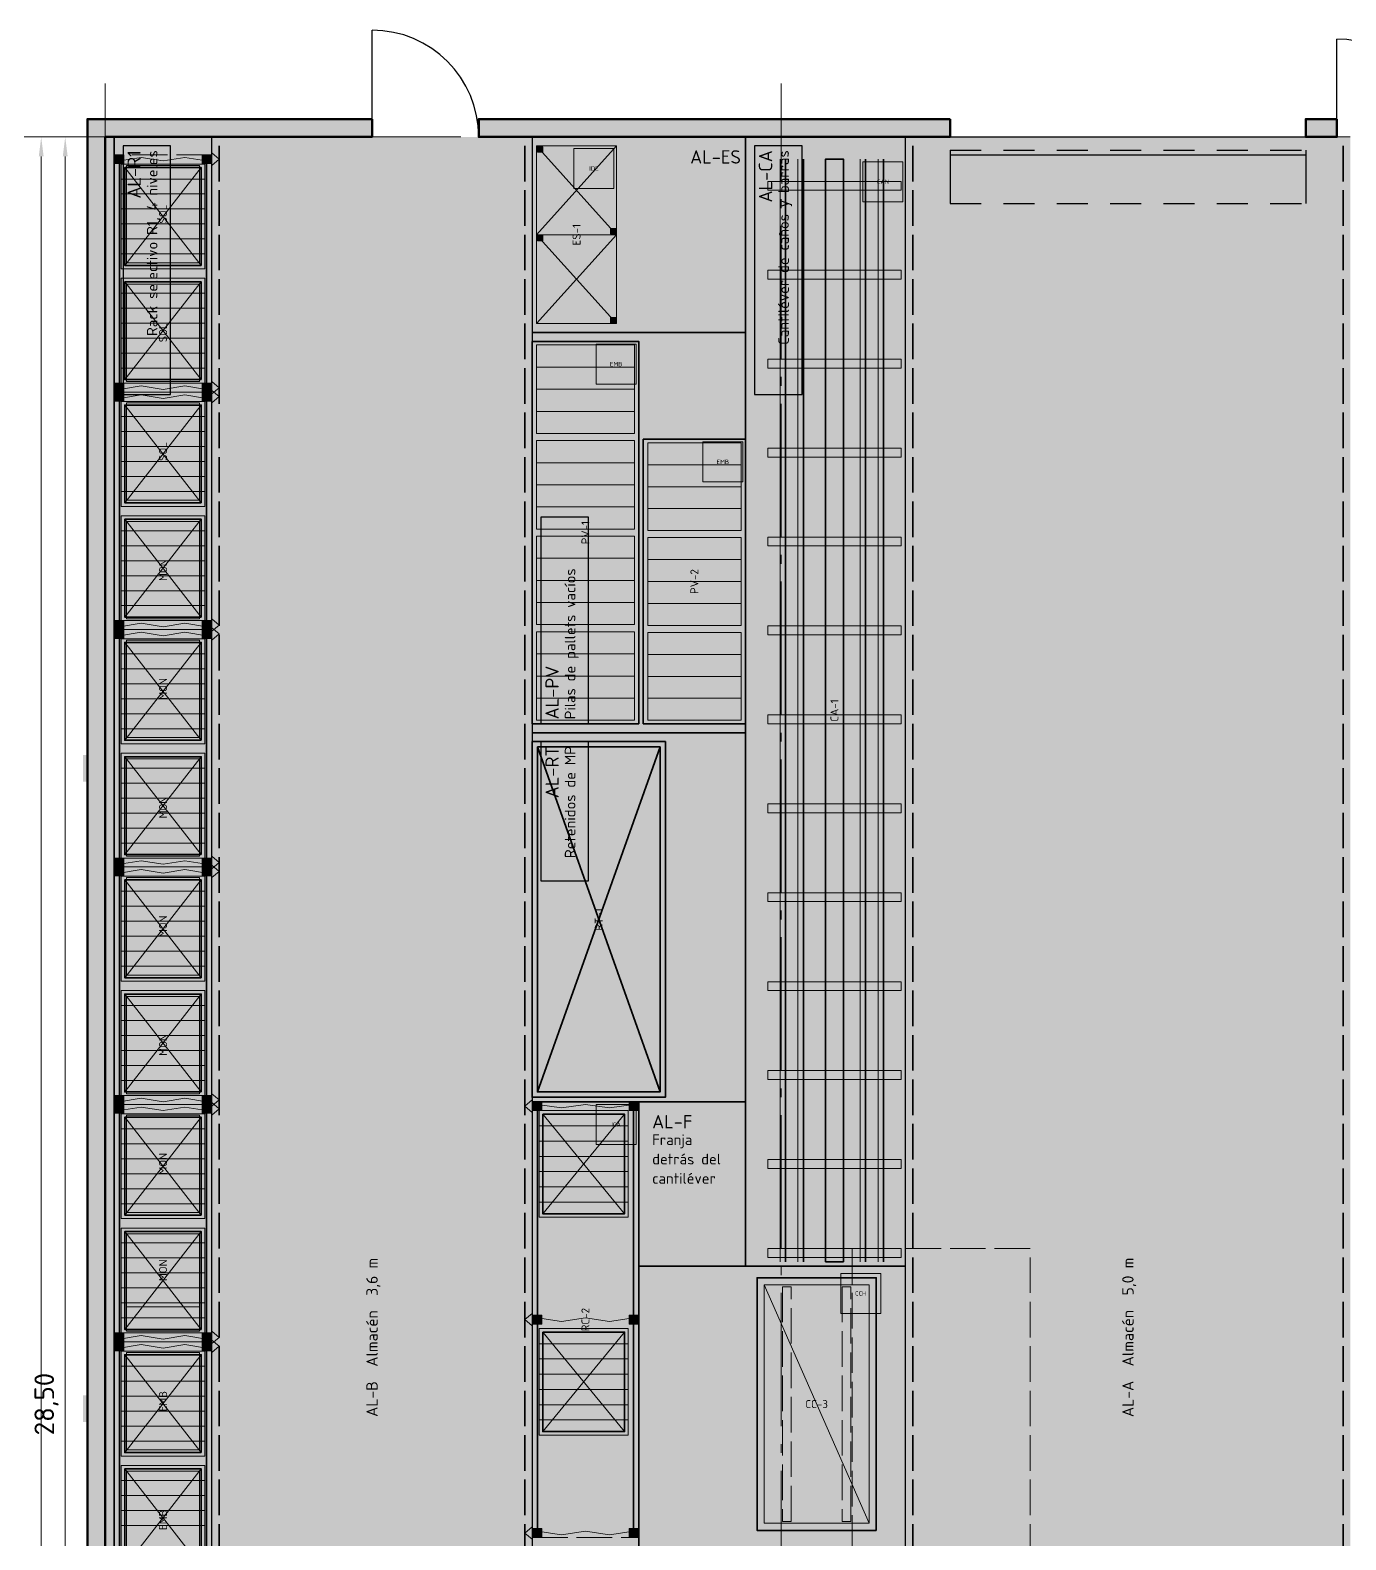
# Model space of a CAD drawing. Header units: millimetres. Extents: x 0 to 1189, y 0 to 841.
# Drawn here: x 74.6 to 222.5, y 532.2 to 702 of the extents above; entities that cross this region are included whole.
import ezdxf
from ezdxf.enums import TextEntityAlignment as Align

# ---------------------------------------------------------------- set-up
doc = ezdxf.new("R2010")
doc.units = ezdxf.units.MM
doc.linetypes.add('IRAM-E-TRAZOS', pattern=[5, 4, -1])
doc.linetypes.add('IRAM-F-TRAZO-PUNTO', pattern=[20, 15, -2, 1, -2])
for name, color, linetype, lineweight in [('A-ABERTURA', 7, 'CONTINUOUS', 25), ('A-COLUMNA', 7, 'CONTINUOUS', 50), ('A-COTA', 7, 'CONTINUOUS', 18), ('A-EJE', 1, 'IRAM-F-TRAZO-PUNTO', 18), ('A-EQUIPO-FINO', 8, 'CONTINUOUS', 13), ('A-EQUIPO-OCULTO', 8, 'IRAM-E-TRAZOS', 13), ('A-EQUIPO-RELLENO', 9, 'CONTINUOUS', 13), ('A-MURO', 7, 'CONTINUOUS', 50), ('A-RELLENO', 9, 'CONTINUOUS', 13), ('A-SECTOR', 1, 'CONTINUOUS', 25), ('A-SECTOR-TXT', 1, 'CONTINUOUS', 25), ('A-SEGURIDAD', 1, 'IRAM-E-TRAZOS', 18), ('A-TEXTO', 7, 'CONTINUOUS', 18)]:
    doc.layers.add(name, color=color, linetype=linetype, lineweight=lineweight)
for name, color, linetype, lineweight, true_color in [('A-DEM-RO', 1, 'CONTINUOUS', 35, 0xd21e1e), ('A-EQUIPO', 30, 'CONTINUOUS', 35, 0xe67800), ('A-PASILLO', 2, 'IRAM-E-TRAZOS', 35, 0xd7a500)]:
    doc.layers.add(name, color=color, linetype=linetype, lineweight=lineweight, true_color=true_color)
doc.styles.add('ISO3098', font='isocpeur.ttf')
doc.dimstyles.new('FLAMA-IRAM', dxfattribs={"dimtxt": 3.5, "dimasz": 3.5, "dimexe": 2, "dimexo": 1.5, "dimgap": 1, "dimtad": 1, "dimdec": 1, "dimtxsty": 'ISO3098', "dimblk": 'IRAM_FLECHA', "dimblk1": 'IRAM_FLECHA', "dimblk2": 'IRAM_FLECHA', "dimcen": 2.5, "dimclrd": 3, "dimclre": 3, "dimclrt": 3, "dimazin": 3, "dimtfac": 1, "dimtmove": 0, "dimatfit": 3, "dimlwd": 18, "dimlwe": 18})

# ---------------------------------------------------------------- blocks, each defined once
blk = doc.blocks.new('IRAM_FLECHA')
blk.add_solid([(0, 0), (-1, 0.125), (-1, -0.125)])

msp = doc.modelspace()

# ---------------------------------------------------------------- hatches: boundary and pattern name
at = {"layer": 'A-ABERTURA', "true_color": 0x3c3c3c}
h = msp.add_hatch(color=7, dxfattribs=at)
h.dxf.hatch_style = 1
h.paths.add_polyline_path([(178, 688), (175.5, 688), (175.5, 692), (178, 692)])
h = msp.add_hatch(color=7, dxfattribs=at)
h.dxf.hatch_style = 1
h.paths.add_polyline_path([(218, 688), (220.5, 688), (220.5, 692), (218, 692)])
at = {"layer": 'A-COLUMNA', "true_color": 0x000000}
h = msp.add_hatch(color=7, dxfattribs=at)
h.dxf.hatch_style = 1
h.paths.add_polyline_path([(81, 688), (85, 688), (85, 692), (81, 692)])
h = msp.add_hatch(color=7, dxfattribs=at)
h.dxf.hatch_style = 1
h.paths.add_polyline_path([(157, 688), (161, 688), (161, 692), (157, 692)])
h = msp.add_hatch(color=7, dxfattribs=at)
h.dxf.hatch_style = 1
h.paths.add_polyline_path([(80.5, 617.5), (83.5, 617.5), (83.5, 620.5), (80.5, 620.5)])
h = msp.add_hatch(color=7, dxfattribs=at)
h.dxf.hatch_style = 1
h.paths.add_polyline_path([(80.5, 545.5), (83.5, 545.5), (83.5, 548.5), (80.5, 548.5)])
at = {"layer": 'A-EQUIPO-RELLENO', "true_color": 0x969ba0}
h = msp.add_hatch(color=7, dxfattribs=at)
h.dxf.hatch_style = 1
h.paths.add_polyline_path([(85.1, 687), (85.1, 688), (84.1, 688), (84.1, 687)])
h = msp.add_hatch(color=7, dxfattribs=at)
h.dxf.hatch_style = 1
h.paths.add_polyline_path([(94.9, 687), (94.9, 688), (93.9, 688), (93.9, 687)])
at = {"layer": 'A-EQUIPO-RELLENO', "true_color": 0xeeeeee}
h = msp.add_hatch(color=7, dxfattribs=at)
h.dxf.hatch_style = 1
h.paths.add_polyline_path([(131.5, 689), (131.5, 679), (140.5, 679), (140.5, 689)])
at = {"layer": 'A-EQUIPO-RELLENO', "true_color": 0x969ba0}
h = msp.add_hatch(color=7, dxfattribs=at)
h.dxf.hatch_style = 1
h.paths.add_polyline_path([(131.6, 688.9), (131.6, 688.3), (132.2, 688.3), (132.2, 688.9)])
at = {"layer": 'A-EQUIPO-RELLENO', "true_color": 0xeedec0}
h = msp.add_hatch(color=7, dxfattribs=at)
h.dxf.hatch_style = 1
h.paths.add_polyline_path([(94.2, 675.15), (94.2, 686.95), (84.8, 686.95), (84.8, 675.15)])
at = {"layer": 'A-EQUIPO-RELLENO', "true_color": 0x969ba0}
h = msp.add_hatch(color=7, dxfattribs=at)
h.dxf.hatch_style = 1
h.paths.add_polyline_path([(166, 563.5), (166, 687.5), (164, 687.5), (164, 563.5)])
at = {"layer": 'A-EQUIPO-RELLENO', "true_color": 0xcdd0d4}
h = msp.add_hatch(color=7, dxfattribs=at)
h.dxf.hatch_style = 1
h.paths.add_polyline_path([(172.5, 684), (172.5, 685), (157.5, 685), (157.5, 684)])
at = {"layer": 'A-EQUIPO-RELLENO', "true_color": 0x969ba0}
h = msp.add_hatch(color=7, dxfattribs=at)
h.dxf.hatch_style = 1
h.paths.add_polyline_path([(139.8, 679.7), (139.8, 679.1), (140.4, 679.1), (140.4, 679.7)])
at = {"layer": 'A-EQUIPO-RELLENO', "true_color": 0xeeeeee}
h = msp.add_hatch(color=7, dxfattribs=at)
h.dxf.hatch_style = 1
h.paths.add_polyline_path([(131.5, 679), (131.5, 669), (140.5, 669), (140.5, 679)])
at = {"layer": 'A-EQUIPO-RELLENO', "true_color": 0x969ba0}
h = msp.add_hatch(color=7, dxfattribs=at)
h.dxf.hatch_style = 1
h.paths.add_polyline_path([(131.6, 678.9), (131.6, 678.3), (132.2, 678.3), (132.2, 678.9)])
at = {"layer": 'A-EQUIPO-RELLENO', "true_color": 0xeedec0}
h = msp.add_hatch(color=7, dxfattribs=at)
h.dxf.hatch_style = 1
h.paths.add_polyline_path([(94.2, 662.3), (94.2, 674.1), (84.8, 674.1), (84.8, 662.3)])
at = {"layer": 'A-EQUIPO-RELLENO', "true_color": 0xcdd0d4}
h = msp.add_hatch(color=7, dxfattribs=at)
h.dxf.hatch_style = 1
h.paths.add_polyline_path([(172.5, 674), (172.5, 675), (157.5, 675), (157.5, 674)])
at = {"layer": 'A-EQUIPO-RELLENO', "true_color": 0x969ba0}
h = msp.add_hatch(color=7, dxfattribs=at)
h.dxf.hatch_style = 1
h.paths.add_polyline_path([(139.8, 669.7), (139.8, 669.1), (140.4, 669.1), (140.4, 669.7)])
at = {"layer": 'A-EQUIPO-RELLENO', "true_color": 0xeedec0}
h = msp.add_hatch(color=7, dxfattribs=at)
h.dxf.hatch_style = 1
h.paths.add_polyline_path([(131.5, 666.6), (131.5, 656.65), (142.5, 656.65), (142.5, 666.6)])
at = {"layer": 'A-EQUIPO-RELLENO', "true_color": 0xcdd0d4}
h = msp.add_hatch(color=7, dxfattribs=at)
h.dxf.hatch_style = 1
h.paths.add_polyline_path([(172.5, 664), (172.5, 665), (157.5, 665), (157.5, 664)])
at = {"layer": 'A-EQUIPO-RELLENO', "true_color": 0x969ba0}
h = msp.add_hatch(color=7, dxfattribs=at)
h.dxf.hatch_style = 1
h.paths.add_polyline_path([(85.1, 661.3), (85.1, 662.3), (84.1, 662.3), (84.1, 661.3)])
h = msp.add_hatch(color=7, dxfattribs=at)
h.dxf.hatch_style = 1
h.paths.add_polyline_path([(94.9, 661.3), (94.9, 662.3), (93.9, 662.3), (93.9, 661.3)])
h = msp.add_hatch(color=7, dxfattribs=at)
h.dxf.hatch_style = 1
h.paths.add_polyline_path([(85.1, 660.3), (85.1, 661.3), (84.1, 661.3), (84.1, 660.3)])
h = msp.add_hatch(color=7, dxfattribs=at)
h.dxf.hatch_style = 1
h.paths.add_polyline_path([(94.9, 660.3), (94.9, 661.3), (93.9, 661.3), (93.9, 660.3)])
at = {"layer": 'A-EQUIPO-RELLENO', "true_color": 0xeedec0}
h = msp.add_hatch(color=7, dxfattribs=at)
h.dxf.hatch_style = 1
h.paths.add_polyline_path([(94.2, 648.45), (94.2, 660.25), (84.8, 660.25), (84.8, 648.45)])
h = msp.add_hatch(color=7, dxfattribs=at)
h.dxf.hatch_style = 1
h.paths.add_polyline_path([(131.5, 655.85), (131.5, 645.9), (142.5, 645.9), (142.5, 655.85)])
h = msp.add_hatch(color=7, dxfattribs=at)
h.dxf.hatch_style = 1
h.paths.add_polyline_path([(144, 655.6), (144, 645.733), (154.5, 645.733), (154.5, 655.6)])
at = {"layer": 'A-EQUIPO-RELLENO', "true_color": 0xcdd0d4}
h = msp.add_hatch(color=7, dxfattribs=at)
h.dxf.hatch_style = 1
h.paths.add_polyline_path([(172.5, 654), (172.5, 655), (157.5, 655), (157.5, 654)])
at = {"layer": 'A-EQUIPO-RELLENO', "true_color": 0xeedec0}
h = msp.add_hatch(color=7, dxfattribs=at)
h.dxf.hatch_style = 1
h.paths.add_polyline_path([(94.2, 635.6), (94.2, 647.4), (84.8, 647.4), (84.8, 635.6)])
h = msp.add_hatch(color=7, dxfattribs=at)
h.dxf.hatch_style = 1
h.paths.add_polyline_path([(131.5, 645.1), (131.5, 635.15), (142.5, 635.15), (142.5, 645.1)])
h = msp.add_hatch(color=7, dxfattribs=at)
h.dxf.hatch_style = 1
h.paths.add_polyline_path([(144, 644.933), (144, 635.067), (154.5, 635.067), (154.5, 644.933)])
at = {"layer": 'A-EQUIPO-RELLENO', "true_color": 0xcdd0d4}
h = msp.add_hatch(color=7, dxfattribs=at)
h.dxf.hatch_style = 1
h.paths.add_polyline_path([(172.5, 644), (172.5, 645), (157.5, 645), (157.5, 644)])
at = {"layer": 'A-EQUIPO-RELLENO', "true_color": 0x969ba0}
h = msp.add_hatch(color=7, dxfattribs=at)
h.dxf.hatch_style = 1
h.paths.add_polyline_path([(85.1, 634.6), (85.1, 635.6), (84.1, 635.6), (84.1, 634.6)])
h = msp.add_hatch(color=7, dxfattribs=at)
h.dxf.hatch_style = 1
h.paths.add_polyline_path([(94.9, 634.6), (94.9, 635.6), (93.9, 635.6), (93.9, 634.6)])
at = {"layer": 'A-EQUIPO-RELLENO', "true_color": 0xcdd0d4}
h = msp.add_hatch(color=7, dxfattribs=at)
h.dxf.hatch_style = 1
h.paths.add_polyline_path([(172.5, 634), (172.5, 635), (157.5, 635), (157.5, 634)])
at = {"layer": 'A-EQUIPO-RELLENO', "true_color": 0x969ba0}
h = msp.add_hatch(color=7, dxfattribs=at)
h.dxf.hatch_style = 1
h.paths.add_polyline_path([(85.1, 633.6), (85.1, 634.6), (84.1, 634.6), (84.1, 633.6)])
at = {"layer": 'A-EQUIPO-RELLENO', "true_color": 0xeedec0}
h = msp.add_hatch(color=7, dxfattribs=at)
h.dxf.hatch_style = 1
h.paths.add_polyline_path([(94.2, 621.75), (94.2, 633.55), (84.8, 633.55), (84.8, 621.75)])
at = {"layer": 'A-EQUIPO-RELLENO', "true_color": 0x969ba0}
h = msp.add_hatch(color=7, dxfattribs=at)
h.dxf.hatch_style = 1
h.paths.add_polyline_path([(94.9, 633.6), (94.9, 634.6), (93.9, 634.6), (93.9, 633.6)])
at = {"layer": 'A-EQUIPO-RELLENO', "true_color": 0xeedec0}
h = msp.add_hatch(color=7, dxfattribs=at)
h.dxf.hatch_style = 1
h.paths.add_polyline_path([(131.5, 634.35), (131.5, 624.4), (142.5, 624.4), (142.5, 634.35)])
h = msp.add_hatch(color=7, dxfattribs=at)
h.dxf.hatch_style = 1
h.paths.add_polyline_path([(144, 634.267), (144, 624.4), (154.5, 624.4), (154.5, 634.267)])
at = {"layer": 'A-EQUIPO-RELLENO', "true_color": 0xcdd0d4}
h = msp.add_hatch(color=7, dxfattribs=at)
h.dxf.hatch_style = 1
h.paths.add_polyline_path([(172.5, 624), (172.5, 625), (157.5, 625), (157.5, 624)])
at = {"layer": 'A-EQUIPO-RELLENO', "true_color": 0xeedec0}
h = msp.add_hatch(color=7, dxfattribs=at)
h.dxf.hatch_style = 1
h.paths.add_polyline_path([(94.2, 608.9), (94.2, 620.7), (84.8, 620.7), (84.8, 608.9)])
at = {"layer": 'A-EQUIPO-RELLENO', "true_color": 0xcdd0d4}
h = msp.add_hatch(color=7, dxfattribs=at)
h.dxf.hatch_style = 1
h.paths.add_polyline_path([(172.5, 614), (172.5, 615), (157.5, 615), (157.5, 614)])
at = {"layer": 'A-EQUIPO-RELLENO', "true_color": 0x969ba0}
h = msp.add_hatch(color=7, dxfattribs=at)
h.dxf.hatch_style = 1
h.paths.add_polyline_path([(85.1, 607.9), (85.1, 608.9), (84.1, 608.9), (84.1, 607.9)])
h = msp.add_hatch(color=7, dxfattribs=at)
h.dxf.hatch_style = 1
h.paths.add_polyline_path([(85.1, 606.9), (85.1, 607.9), (84.1, 607.9), (84.1, 606.9)])
h = msp.add_hatch(color=7, dxfattribs=at)
h.dxf.hatch_style = 1
h.paths.add_polyline_path([(94.9, 607.9), (94.9, 608.9), (93.9, 608.9), (93.9, 607.9)])
h = msp.add_hatch(color=7, dxfattribs=at)
h.dxf.hatch_style = 1
h.paths.add_polyline_path([(94.9, 606.9), (94.9, 607.9), (93.9, 607.9), (93.9, 606.9)])
at = {"layer": 'A-EQUIPO-RELLENO', "true_color": 0xeedec0}
h = msp.add_hatch(color=7, dxfattribs=at)
h.dxf.hatch_style = 1
h.paths.add_polyline_path([(94.2, 595.05), (94.2, 606.85), (84.8, 606.85), (84.8, 595.05)])
at = {"layer": 'A-EQUIPO-RELLENO', "true_color": 0xcdd0d4}
h = msp.add_hatch(color=7, dxfattribs=at)
h.dxf.hatch_style = 1
h.paths.add_polyline_path([(172.5, 604), (172.5, 605), (157.5, 605), (157.5, 604)])
h = msp.add_hatch(color=7, dxfattribs=at)
h.dxf.hatch_style = 1
h.paths.add_polyline_path([(172.5, 594), (172.5, 595), (157.5, 595), (157.5, 594)])
at = {"layer": 'A-EQUIPO-RELLENO', "true_color": 0xeedec0}
h = msp.add_hatch(color=7, dxfattribs=at)
h.dxf.hatch_style = 1
h.paths.add_polyline_path([(94.2, 582.2), (94.2, 594), (84.8, 594), (84.8, 582.2)])
at = {"layer": 'A-EQUIPO-RELLENO', "true_color": 0xcdd0d4}
h = msp.add_hatch(color=7, dxfattribs=at)
h.dxf.hatch_style = 1
h.paths.add_polyline_path([(172.5, 584), (172.5, 585), (157.5, 585), (157.5, 584)])
at = {"layer": 'A-EQUIPO-RELLENO', "true_color": 0x969ba0}
h = msp.add_hatch(color=7, dxfattribs=at)
h.dxf.hatch_style = 1
h.paths.add_polyline_path([(85.1, 581.2), (85.1, 582.2), (84.1, 582.2), (84.1, 581.2)])
h = msp.add_hatch(color=7, dxfattribs=at)
h.dxf.hatch_style = 1
h.paths.add_polyline_path([(85.1, 580.2), (85.1, 581.2), (84.1, 581.2), (84.1, 580.2)])
h = msp.add_hatch(color=7, dxfattribs=at)
h.dxf.hatch_style = 1
h.paths.add_polyline_path([(94.9, 581.2), (94.9, 582.2), (93.9, 582.2), (93.9, 581.2)])
h = msp.add_hatch(color=7, dxfattribs=at)
h.dxf.hatch_style = 1
h.paths.add_polyline_path([(94.9, 580.2), (94.9, 581.2), (93.9, 581.2), (93.9, 580.2)])
h = msp.add_hatch(color=7, dxfattribs=at)
h.dxf.hatch_style = 1
h.paths.add_polyline_path([(131.1, 581.5), (131.1, 580.5), (132.1, 580.5), (132.1, 581.5)])
h = msp.add_hatch(color=7, dxfattribs=at)
h.dxf.hatch_style = 1
h.paths.add_polyline_path([(141.9, 581.5), (141.9, 580.5), (142.9, 580.5), (142.9, 581.5)])
at = {"layer": 'A-EQUIPO-RELLENO', "true_color": 0xeedec0}
h = msp.add_hatch(color=7, dxfattribs=at)
h.dxf.hatch_style = 1
h.paths.add_polyline_path([(94.2, 568.35), (94.2, 580.15), (84.8, 580.15), (84.8, 568.35)])
h = msp.add_hatch(color=7, dxfattribs=at)
h.dxf.hatch_style = 1
h.paths.add_polyline_path([(131.8, 580.5), (131.8, 568.5), (141.8, 568.5), (141.8, 580.5)])
at = {"layer": 'A-EQUIPO-RELLENO', "true_color": 0xcdd0d4}
h = msp.add_hatch(color=7, dxfattribs=at)
h.dxf.hatch_style = 1
h.paths.add_polyline_path([(172.5, 574), (172.5, 575), (157.5, 575), (157.5, 574)])
at = {"layer": 'A-EQUIPO-RELLENO', "true_color": 0xeedec0}
h = msp.add_hatch(color=7, dxfattribs=at)
h.dxf.hatch_style = 1
h.paths.add_polyline_path([(94.2, 555.5), (94.2, 567.3), (84.8, 567.3), (84.8, 555.5)])
at = {"layer": 'A-EQUIPO-RELLENO', "true_color": 0xcdd0d4}
h = msp.add_hatch(color=7, dxfattribs=at)
h.dxf.hatch_style = 1
h.paths.add_polyline_path([(172.5, 564), (172.5, 565), (157.5, 565), (157.5, 564)])
at = {"layer": 'A-EQUIPO-RELLENO', "true_color": 0xe8ecf2}
h = msp.add_hatch(color=7, dxfattribs=at)
h.dxf.hatch_style = 1
h.paths.add_polyline_path([(169.7, 533.3), (169.7, 561.7), (156.3, 561.7), (156.3, 533.3)])
at = {"layer": 'A-EQUIPO-RELLENO', "true_color": 0x969ba0}
h = msp.add_hatch(color=7, dxfattribs=at)
h.dxf.hatch_style = 1
h.paths.add_polyline_path([(131.1, 557.5), (131.1, 556.5), (132.1, 556.5), (132.1, 557.5)])
h = msp.add_hatch(color=7, dxfattribs=at)
h.dxf.hatch_style = 1
h.paths.add_polyline_path([(141.9, 557.5), (141.9, 556.5), (142.9, 556.5), (142.9, 557.5)])
h = msp.add_hatch(color=7, dxfattribs=at)
h.dxf.hatch_style = 1
h.paths.add_polyline_path([(85.1, 554.5), (85.1, 555.5), (84.1, 555.5), (84.1, 554.5)])
h = msp.add_hatch(color=7, dxfattribs=at)
h.dxf.hatch_style = 1
h.paths.add_polyline_path([(94.9, 554.5), (94.9, 555.5), (93.9, 555.5), (93.9, 554.5)])
at = {"layer": 'A-EQUIPO-RELLENO', "true_color": 0xeedec0}
h = msp.add_hatch(color=7, dxfattribs=at)
h.dxf.hatch_style = 1
h.paths.add_polyline_path([(131.8, 556), (131.8, 544), (141.8, 544), (141.8, 556)])
at = {"layer": 'A-EQUIPO-RELLENO', "true_color": 0x969ba0}
h = msp.add_hatch(color=7, dxfattribs=at)
h.dxf.hatch_style = 1
h.paths.add_polyline_path([(85.1, 553.5), (85.1, 554.5), (84.1, 554.5), (84.1, 553.5)])
at = {"layer": 'A-EQUIPO-RELLENO', "true_color": 0xeedec0}
h = msp.add_hatch(color=7, dxfattribs=at)
h.dxf.hatch_style = 1
h.paths.add_polyline_path([(94.2, 541.65), (94.2, 553.45), (84.8, 553.45), (84.8, 541.65)])
at = {"layer": 'A-EQUIPO-RELLENO', "true_color": 0x969ba0}
h = msp.add_hatch(color=7, dxfattribs=at)
h.dxf.hatch_style = 1
h.paths.add_polyline_path([(94.9, 553.5), (94.9, 554.5), (93.9, 554.5), (93.9, 553.5)])
at = {"layer": 'A-EQUIPO-RELLENO', "true_color": 0xeedec0}
h = msp.add_hatch(color=7, dxfattribs=at)
h.dxf.hatch_style = 1
h.paths.add_polyline_path([(94.2, 528.8), (94.2, 540.6), (84.8, 540.6), (84.8, 528.8)])
at = {"layer": 'A-EQUIPO-RELLENO', "true_color": 0x969ba0}
h = msp.add_hatch(color=7, dxfattribs=at)
h.dxf.hatch_style = 1
h.paths.add_polyline_path([(131.1, 533.5), (131.1, 532.5), (132.1, 532.5), (132.1, 533.5)])
h = msp.add_hatch(color=7, dxfattribs=at)
h.dxf.hatch_style = 1
h.paths.add_polyline_path([(141.9, 533.5), (141.9, 532.5), (142.9, 532.5), (142.9, 533.5)])
at = {"layer": 'A-MURO', "true_color": 0x464646}
h = msp.add_hatch(color=7, dxfattribs=at)
h.dxf.hatch_style = 1
h.paths.add_polyline_path([(113, 692), (113, 690), (83, 690), (83, 403), (81, 403), (81, 692)])
h = msp.add_hatch(color=7, dxfattribs=at)
h.dxf.hatch_style = 1
h.paths.add_polyline_path([(178, 692), (178, 690), (125, 690), (125, 692)])
h = msp.add_hatch(color=7, dxfattribs=at)
h.dxf.hatch_style = 1
h.paths.add_polyline_path([(221.5, 692), (221.5, 690), (218, 690), (218, 692)])
at = {"layer": 'A-RELLENO', "true_color": 0xcde1f5}
h = msp.add_hatch(color=7, dxfattribs=at)
h.dxf.hatch_style = 1
h.paths.add_polyline_path([(83, 420), (84, 420), (84, 690), (83, 690)])
h = msp.add_hatch(color=7, dxfattribs=at)
h.dxf.hatch_style = 1
h.paths.add_polyline_path([(84, 420), (95, 420), (95, 690), (84, 690)])
at = {"layer": 'A-RELLENO', "true_color": 0xe2e2e2}
h = msp.add_hatch(color=7, dxfattribs=at)
h.dxf.hatch_style = 1
h.paths.add_polyline_path([(95, 420), (131, 420), (131, 690), (95, 690)])
at = {"layer": 'A-RELLENO', "true_color": 0xcde1f5}
h = msp.add_hatch(color=7, dxfattribs=at)
h.dxf.hatch_style = 1
h.paths.add_polyline_path([(131, 668), (155, 668), (155, 690), (131, 690)])
h = msp.add_hatch(color=7, dxfattribs=at)
h.dxf.hatch_style = 1
h.paths.add_polyline_path([(155, 563), (173, 563), (173, 690), (155, 690)])
at = {"layer": 'A-RELLENO', "true_color": 0xe2e2e2}
h = msp.add_hatch(color=7, dxfattribs=at)
h.dxf.hatch_style = 1
h.paths.add_polyline_path([(173, 420), (223, 420), (223, 690), (173, 690)])
at = {"layer": 'A-RELLENO', "true_color": 0xffb0b8}
h = msp.add_hatch(color=7, dxfattribs=at)
h.dxf.hatch_style = 1
h.paths.add_polyline_path([(135.7, 684.2), (140.2, 684.2), (140.2, 688.7), (135.7, 688.7)])
at = {"layer": 'A-RELLENO', "true_color": 0xcba8c1}
h = msp.add_hatch(color=7, dxfattribs=at)
h.dxf.hatch_style = 1
h.paths.add_polyline_path([(85.4, 675.85), (93.6, 675.85), (93.6, 686.8), (85.4, 686.8)])
at = {"layer": 'A-RELLENO', "true_color": 0x588ba5}
h = msp.add_hatch(color=7, dxfattribs=at)
h.dxf.hatch_style = 1
h.paths.add_polyline_path([(168.2, 682.7), (172.7, 682.7), (172.7, 687.2), (168.2, 687.2)])
at = {"layer": 'A-RELLENO', "true_color": 0xcba8c1}
h = msp.add_hatch(color=7, dxfattribs=at)
h.dxf.hatch_style = 1
h.paths.add_polyline_path([(85.4, 662.5), (93.6, 662.5), (93.6, 673.45), (85.4, 673.45)])
at = {"layer": 'A-RELLENO', "true_color": 0xcde1f5}
h = msp.add_hatch(color=7, dxfattribs=at)
h.dxf.hatch_style = 1
h.paths.add_polyline_path([(131, 623), (155, 623), (155, 668), (131, 668)])
at = {"layer": 'A-RELLENO', "true_color": 0xf4a455}
h = msp.add_hatch(color=7, dxfattribs=at)
h.dxf.hatch_style = 1
h.paths.add_polyline_path([(138.2, 662.2), (142.7, 662.2), (142.7, 666.7), (138.2, 666.7)])
at = {"layer": 'A-RELLENO', "true_color": 0xcba8c1}
h = msp.add_hatch(color=7, dxfattribs=at)
h.dxf.hatch_style = 1
h.paths.add_polyline_path([(85.4, 649.15), (93.6, 649.15), (93.6, 660.1), (85.4, 660.1)])
at = {"layer": 'A-RELLENO', "true_color": 0xf4a455}
h = msp.add_hatch(color=7, dxfattribs=at)
h.dxf.hatch_style = 1
h.paths.add_polyline_path([(150.2, 651.2), (154.7, 651.2), (154.7, 655.7), (150.2, 655.7)])
at = {"layer": 'A-RELLENO', "true_color": 0x93c18c}
h = msp.add_hatch(color=7, dxfattribs=at)
h.dxf.hatch_style = 1
h.paths.add_polyline_path([(85.4, 635.8), (93.6, 635.8), (93.6, 646.75), (85.4, 646.75)])
h = msp.add_hatch(color=7, dxfattribs=at)
h.dxf.hatch_style = 1
h.paths.add_polyline_path([(85.4, 622.45), (93.6, 622.45), (93.6, 633.4), (85.4, 633.4)])
at = {"layer": 'A-RELLENO', "true_color": 0xcde1f5}
h = msp.add_hatch(color=7, dxfattribs=at)
h.dxf.hatch_style = 1
h.paths.add_polyline_path([(131, 581.5), (155, 581.5), (155, 623), (131, 623)])
at = {"layer": 'A-RELLENO', "true_color": 0x93c18c}
h = msp.add_hatch(color=7, dxfattribs=at)
h.dxf.hatch_style = 1
h.paths.add_polyline_path([(85.4, 609.1), (93.6, 609.1), (93.6, 620.05), (85.4, 620.05)])
h = msp.add_hatch(color=7, dxfattribs=at)
h.dxf.hatch_style = 1
h.paths.add_polyline_path([(85.4, 595.75), (93.6, 595.75), (93.6, 606.7), (85.4, 606.7)])
h = msp.add_hatch(color=7, dxfattribs=at)
h.dxf.hatch_style = 1
h.paths.add_polyline_path([(85.4, 582.4), (93.6, 582.4), (93.6, 593.35), (85.4, 593.35)])
at = {"layer": 'A-RELLENO', "true_color": 0xcde1f5}
h = msp.add_hatch(color=7, dxfattribs=at)
h.dxf.hatch_style = 1
h.paths.add_polyline_path([(131, 457), (143, 457), (143, 581.5), (131, 581.5)])
at = {"layer": 'A-RELLENO', "true_color": 0xf0d36c}
h = msp.add_hatch(color=7, dxfattribs=at)
h.dxf.hatch_style = 1
h.paths.add_polyline_path([(138.2, 576.7), (142.7, 576.7), (142.7, 581.2), (138.2, 581.2)])
at = {"layer": 'A-RELLENO', "true_color": 0xcde1f5}
h = msp.add_hatch(color=7, dxfattribs=at)
h.dxf.hatch_style = 1
h.paths.add_polyline_path([(143, 563), (155, 563), (155, 581.5), (143, 581.5)])
at = {"layer": 'A-RELLENO', "true_color": 0x93c18c}
h = msp.add_hatch(color=7, dxfattribs=at)
h.dxf.hatch_style = 1
h.paths.add_polyline_path([(85.4, 569.05), (93.6, 569.05), (93.6, 580), (85.4, 580)])
h = msp.add_hatch(color=7, dxfattribs=at)
h.dxf.hatch_style = 1
h.paths.add_polyline_path([(85.4, 558.438), (93.6, 558.438), (93.6, 566.65), (85.4, 566.65)])
at = {"layer": 'A-RELLENO', "true_color": 0xcde1f5}
h = msp.add_hatch(color=7, dxfattribs=at)
h.dxf.hatch_style = 1
h.paths.add_polyline_path([(143, 465), (173, 465), (173, 563), (143, 563)])
at = {"layer": 'A-RELLENO', "true_color": 0xc7bfbc}
h = msp.add_hatch(color=7, dxfattribs=at)
h.dxf.hatch_style = 1
h.paths.add_polyline_path([(165.7, 557.7), (170.2, 557.7), (170.2, 562.2), (165.7, 562.2)])
at = {"layer": 'A-RELLENO', "true_color": 0xf6b575}
h = msp.add_hatch(color=7, dxfattribs=at)
h.dxf.hatch_style = 1
h.paths.add_polyline_path([(85.4, 555.7), (93.6, 555.7), (93.6, 558.438), (85.4, 558.438)])
h = msp.add_hatch(color=7, dxfattribs=at)
h.dxf.hatch_style = 1
h.paths.add_polyline_path([(85.4, 542.35), (93.6, 542.35), (93.6, 553.3), (85.4, 553.3)])
h = msp.add_hatch(color=7, dxfattribs=at)
h.dxf.hatch_style = 1
h.paths.add_polyline_path([(85.4, 529), (93.6, 529), (93.6, 539.95), (85.4, 539.95)])
at = {"layer": 'A-SECTOR-TXT', "true_color": 0xffffff}
h = msp.add_hatch(color=7, dxfattribs=at)
h.dxf.hatch_style = 1
h.paths.add_polyline_path([(90.35, 661.04), (90.35, 689), (85, 689), (85, 661.04)])
h = msp.add_hatch(color=7, dxfattribs=at)
h.dxf.hatch_style = 1
h.paths.add_polyline_path([(161.35, 661.04), (161.35, 689), (156, 689), (156, 661.04)])
h = msp.add_hatch(color=7, dxfattribs=at)
h.dxf.hatch_style = 1
h.paths.add_polyline_path([(137.35, 624), (137.35, 647.235), (132, 647.235), (132, 624)])
h = msp.add_hatch(color=7, dxfattribs=at)
h.dxf.hatch_style = 1
h.paths.add_polyline_path([(137.35, 606.325), (137.35, 622), (132, 622), (132, 606.325)])

# ---------------------------------------------------------------- linework, layer by layer
at = {"layer": 'A-ABERTURA'}
for p, q in [((113, 690), (113, 702)), ((221.5, 690), (221.5, 701)), ((178, 690), (218, 690)), ((178, 688.5), (181.5, 688.5)), ((178, 688.5), (178, 682.5)), ((178, 688), (218, 688)), ((184, 688.5), (187.5, 688.5)), ((190, 688.5), (193.5, 688.5)), ((196, 688.5), (199.5, 688.5)), ((202, 688.5), (205.5, 688.5)), ((208, 688.5), (211.5, 688.5)), ((214, 688.5), (217.5, 688.5)), ((218, 688.5), (218, 682.5)), ((178, 682.5), (181.5, 682.5)), ((184, 682.5), (187.5, 682.5)), ((190, 682.5), (193.5, 682.5)), ((196, 682.5), (199.5, 682.5)), ((202, 682.5), (205.5, 682.5)), ((208, 682.5), (211.5, 682.5)), ((214, 682.5), (217.5, 682.5))]:
    msp.add_line(p, q, dxfattribs=at)
for centre, radius in [((113, 690), 12), ((221.5, 690), 11)]:
    msp.add_arc(centre, radius, 0, 90, dxfattribs=at)
at = {"layer": 'A-DEM-RO'}
for p, q in [((131.6, 621.4), (145.4, 582.6)), ((145.4, 621.4), (131.6, 582.6))]:
    msp.add_line(p, q, dxfattribs=at)
for points in [[(131, 622), (131, 582), (146, 582), (146, 622)], [(131.6, 621.4), (131.6, 582.6), (145.4, 582.6), (145.4, 621.4)]]:
    msp.add_lwpolyline(points, close=True, dxfattribs=at)
at = {"layer": 'A-EJE'}
for p, q in [((83, 185), (83, 696)), ((159, 185), (159, 696)), ((48, 690), (878, 690))]:
    msp.add_line(p, q, dxfattribs=at)
at = {"layer": 'A-EQUIPO'}
for p, q in [((84.6, 661.3), (84.6, 688)), ((94.4, 661.3), (94.4, 688)), ((159.5, 563.5), (159.5, 687.5)), ((161.5, 563.5), (161.5, 687.5)), ((168.5, 563.5), (168.5, 687.5)), ((170.5, 563.5), (170.5, 687.5)), ((84.6, 634.6), (84.6, 661.3)), ((94.4, 634.6), (94.4, 661.3)), ((84.6, 607.9), (84.6, 634.6)), ((94.4, 607.9), (94.4, 634.6)), ((84.6, 581.2), (84.6, 607.9)), ((94.4, 581.2), (94.4, 607.9)), ((84.6, 554.5), (84.6, 581.2)), ((94.4, 554.5), (94.4, 581.2)), ((131.6, 581.5), (131.6, 532.5)), ((142.4, 581.5), (142.4, 532.5)), ((84.6, 527.8), (84.6, 554.5)), ((94.4, 527.8), (94.4, 554.5))]:
    msp.add_line(p, q, dxfattribs=at)
for points in [[(93.8, 675.55), (93.8, 686.55), (85.2, 686.55), (85.2, 675.55)], [(166, 563.5), (166, 687.5), (164, 687.5), (164, 563.5)], [(93.8, 662.7), (93.8, 673.7), (85.2, 673.7), (85.2, 662.7)], [(131, 667), (131, 624), (143, 624), (143, 667)], [(93.8, 648.85), (93.8, 659.85), (85.2, 659.85), (85.2, 648.85)], [(143.5, 656), (143.5, 624), (155, 624), (155, 656)], [(93.8, 636), (93.8, 647), (85.2, 647), (85.2, 636)], [(93.8, 622.15), (93.8, 633.15), (85.2, 633.15), (85.2, 622.15)], [(93.8, 609.3), (93.8, 620.3), (85.2, 620.3), (85.2, 609.3)], [(93.8, 595.45), (93.8, 606.45), (85.2, 606.45), (85.2, 595.45)], [(93.8, 582.6), (93.8, 593.6), (85.2, 593.6), (85.2, 582.6)], [(93.8, 568.75), (93.8, 579.75), (85.2, 579.75), (85.2, 568.75)], [(132.2, 580.1), (132.2, 568.9), (141.4, 568.9), (141.4, 580.1)], [(93.8, 555.9), (93.8, 566.9), (85.2, 566.9), (85.2, 555.9)], [(169.7, 533.3), (169.7, 561.7), (156.3, 561.7), (156.3, 533.3)], [(132.2, 555.6), (132.2, 544.4), (141.4, 544.4), (141.4, 555.6)], [(93.8, 542.05), (93.8, 553.05), (85.2, 553.05), (85.2, 542.05)], [(93.8, 529.2), (93.8, 540.2), (85.2, 540.2), (85.2, 529.2)]]:
    msp.add_lwpolyline(points, close=True, dxfattribs=at)
at = {"layer": 'A-EQUIPO-FINO'}
for p, q in [((131.5, 689), (140.5, 679)), ((140.5, 689), (131.5, 679)), ((93.8, 675.55), (85.2, 686.55)), ((85.2, 675.55), (93.8, 686.55)), ((158.9, 563.5), (158.9, 687.5)), ((160.9, 563.5), (160.9, 687.5)), ((167.9, 563.5), (167.9, 687.5)), ((169.9, 563.5), (169.9, 687.5)), ((94.2, 685.264), (84.8, 685.264)), ((94.2, 683.579), (84.8, 683.579)), ((94.2, 681.893), (84.8, 681.893)), ((94.2, 680.207), (84.8, 680.207)), ((94.2, 678.521), (84.8, 678.521)), ((131.5, 679), (140.5, 669)), ((140.5, 679), (131.5, 669)), ((94.2, 676.836), (84.8, 676.836)), ((94.2, 672.414), (84.8, 672.414)), ((93.8, 662.7), (85.2, 673.7)), ((85.2, 662.7), (93.8, 673.7)), ((94.2, 670.729), (84.8, 670.729)), ((94.2, 669.043), (84.8, 669.043)), ((94.2, 667.357), (84.8, 667.357)), ((94.2, 665.671), (84.8, 665.671)), ((94.2, 663.986), (84.8, 663.986)), ((131.5, 664.112), (142.5, 664.112)), ((131.5, 661.625), (142.5, 661.625)), ((93.8, 648.85), (85.2, 659.85)), ((85.2, 648.85), (93.8, 659.85)), ((131.5, 659.138), (142.5, 659.138)), ((94.2, 658.564), (84.8, 658.564)), ((94.2, 656.879), (84.8, 656.879)), ((94.2, 655.193), (84.8, 655.193)), ((94.2, 653.507), (84.8, 653.507)), ((131.5, 653.362), (142.5, 653.362)), ((144, 653.133), (154.5, 653.133)), ((94.2, 651.821), (84.8, 651.821)), ((131.5, 650.875), (142.5, 650.875)), ((144, 650.667), (154.5, 650.667)), ((94.2, 650.136), (84.8, 650.136)), ((93.8, 636), (85.2, 647)), ((85.2, 636), (93.8, 647)), ((131.5, 648.388), (142.5, 648.388)), ((144, 648.2), (154.5, 648.2)), ((94.2, 645.714), (84.8, 645.714)), ((94.2, 644.029), (84.8, 644.029)), ((94.2, 642.343), (84.8, 642.343)), ((131.5, 642.613), (142.5, 642.613)), ((144, 642.467), (154.5, 642.467)), ((94.2, 640.657), (84.8, 640.657)), ((131.5, 640.125), (142.5, 640.125)), ((94.2, 638.971), (84.8, 638.971)), ((144, 640), (154.5, 640)), ((94.2, 637.286), (84.8, 637.286)), ((131.5, 637.638), (142.5, 637.638)), ((144, 637.533), (154.5, 637.533)), ((94.2, 631.864), (84.8, 631.864)), ((93.8, 622.15), (85.2, 633.15)), ((85.2, 622.15), (93.8, 633.15)), ((131.5, 631.862), (142.5, 631.862)), ((144, 631.8), (154.5, 631.8)), ((94.2, 630.179), (84.8, 630.179)), ((94.2, 628.493), (84.8, 628.493)), ((131.5, 629.375), (142.5, 629.375)), ((144, 629.333), (154.5, 629.333)), ((94.2, 626.807), (84.8, 626.807)), ((131.5, 626.888), (142.5, 626.888)), ((144, 626.867), (154.5, 626.867)), ((94.2, 625.121), (84.8, 625.121)), ((94.2, 623.436), (84.8, 623.436)), ((93.8, 609.3), (85.2, 620.3)), ((85.2, 609.3), (93.8, 620.3)), ((94.2, 619.014), (84.8, 619.014)), ((94.2, 617.329), (84.8, 617.329)), ((94.2, 615.643), (84.8, 615.643)), ((94.2, 613.957), (84.8, 613.957)), ((94.2, 612.271), (84.8, 612.271)), ((94.2, 610.586), (84.8, 610.586)), ((93.8, 595.45), (85.2, 606.45)), ((85.2, 595.45), (93.8, 606.45)), ((94.2, 605.164), (84.8, 605.164)), ((94.2, 603.479), (84.8, 603.479)), ((94.2, 601.793), (84.8, 601.793)), ((94.2, 600.107), (84.8, 600.107)), ((94.2, 598.421), (84.8, 598.421)), ((94.2, 596.736), (84.8, 596.736)), ((93.8, 582.6), (85.2, 593.6)), ((85.2, 582.6), (93.8, 593.6)), ((94.2, 592.314), (84.8, 592.314)), ((94.2, 590.629), (84.8, 590.629)), ((94.2, 588.943), (84.8, 588.943)), ((94.2, 587.257), (84.8, 587.257)), ((94.2, 585.571), (84.8, 585.571)), ((94.2, 583.886), (84.8, 583.886)), ((93.8, 568.75), (85.2, 579.75)), ((85.2, 568.75), (93.8, 579.75)), ((132.2, 580.1), (141.4, 568.9)), ((141.4, 580.1), (132.2, 568.9)), ((94.2, 578.464), (84.8, 578.464)), ((131.8, 578.786), (141.8, 578.786)), ((94.2, 576.779), (84.8, 576.779)), ((131.8, 577.071), (141.8, 577.071)), ((94.2, 575.093), (84.8, 575.093)), ((131.8, 575.357), (141.8, 575.357)), ((94.2, 573.407), (84.8, 573.407)), ((131.8, 573.643), (141.8, 573.643)), ((94.2, 571.721), (84.8, 571.721)), ((131.8, 571.929), (141.8, 571.929)), ((94.2, 570.036), (84.8, 570.036)), ((131.8, 570.214), (141.8, 570.214)), ((94.2, 565.614), (84.8, 565.614)), ((93.8, 555.9), (85.2, 566.9)), ((85.2, 555.9), (93.8, 566.9)), ((94.2, 563.929), (84.8, 563.929)), ((94.2, 562.243), (84.8, 562.243)), ((94.2, 560.557), (84.8, 560.557)), ((168.9, 534.1), (157.1, 560.9)), ((94.2, 558.871), (84.8, 558.871)), ((94.2, 557.186), (84.8, 557.186)), ((132.2, 555.6), (141.4, 544.4)), ((141.4, 555.6), (132.2, 544.4)), ((131.8, 554.286), (141.8, 554.286)), ((94.2, 551.764), (84.8, 551.764)), ((93.8, 542.05), (85.2, 553.05)), ((85.2, 542.05), (93.8, 553.05)), ((131.8, 552.571), (141.8, 552.571)), ((94.2, 550.079), (84.8, 550.079)), ((131.8, 550.857), (141.8, 550.857)), ((94.2, 548.393), (84.8, 548.393)), ((131.8, 549.143), (141.8, 549.143)), ((94.2, 546.707), (84.8, 546.707)), ((131.8, 547.429), (141.8, 547.429)), ((94.2, 545.021), (84.8, 545.021)), ((131.8, 545.714), (141.8, 545.714)), ((94.2, 543.336), (84.8, 543.336)), ((93.8, 529.2), (85.2, 540.2)), ((85.2, 529.2), (93.8, 540.2)), ((94.2, 538.914), (84.8, 538.914)), ((94.2, 537.229), (84.8, 537.229)), ((94.2, 535.543), (84.8, 535.543)), ((94.2, 533.857), (84.8, 533.857))]:
    msp.add_line(p, q, dxfattribs=at)
for points in [[(85.1, 687), (85.1, 688), (84.1, 688), (84.1, 687)], [(94.9, 687), (94.9, 688), (93.9, 688), (93.9, 687)], [(131.5, 689), (131.5, 679), (140.5, 679), (140.5, 689)], [(131.6, 688.9), (131.6, 688.3), (132.2, 688.3), (132.2, 688.9)], [(135.7, 684.2), (140.2, 684.2), (140.2, 688.7), (135.7, 688.7)], [(94.2, 675.15), (94.2, 686.95), (84.8, 686.95), (84.8, 675.15)], [(85.4, 675.85), (93.6, 675.85), (93.6, 686.8), (85.4, 686.8)], [(168.2, 682.7), (172.7, 682.7), (172.7, 687.2), (168.2, 687.2)], [(172.5, 684), (172.5, 685), (157.5, 685), (157.5, 684)], [(139.8, 679.7), (139.8, 679.1), (140.4, 679.1), (140.4, 679.7)], [(131.5, 679), (131.5, 669), (140.5, 669), (140.5, 679)], [(131.6, 678.9), (131.6, 678.3), (132.2, 678.3), (132.2, 678.9)], [(94.2, 662.3), (94.2, 674.1), (84.8, 674.1), (84.8, 662.3)], [(172.5, 674), (172.5, 675), (157.5, 675), (157.5, 674)], [(85.4, 662.5), (93.6, 662.5), (93.6, 673.45), (85.4, 673.45)], [(139.8, 669.7), (139.8, 669.1), (140.4, 669.1), (140.4, 669.7)], [(131.5, 666.6), (131.5, 656.65), (142.5, 656.65), (142.5, 666.6)], [(138.2, 662.2), (142.7, 662.2), (142.7, 666.7), (138.2, 666.7)], [(172.5, 664), (172.5, 665), (157.5, 665), (157.5, 664)], [(85.1, 661.3), (85.1, 662.3), (84.1, 662.3), (84.1, 661.3)], [(94.9, 661.3), (94.9, 662.3), (93.9, 662.3), (93.9, 661.3)], [(85.1, 660.3), (85.1, 661.3), (84.1, 661.3), (84.1, 660.3)], [(94.9, 660.3), (94.9, 661.3), (93.9, 661.3), (93.9, 660.3)], [(94.2, 648.45), (94.2, 660.25), (84.8, 660.25), (84.8, 648.45)], [(85.4, 649.15), (93.6, 649.15), (93.6, 660.1), (85.4, 660.1)], [(131.5, 655.85), (131.5, 645.9), (142.5, 645.9), (142.5, 655.85)], [(144, 655.6), (144, 645.733), (154.5, 645.733), (154.5, 655.6)], [(150.2, 651.2), (154.7, 651.2), (154.7, 655.7), (150.2, 655.7)], [(172.5, 654), (172.5, 655), (157.5, 655), (157.5, 654)], [(94.2, 635.6), (94.2, 647.4), (84.8, 647.4), (84.8, 635.6)], [(85.4, 635.8), (93.6, 635.8), (93.6, 646.75), (85.4, 646.75)], [(131.5, 645.1), (131.5, 635.15), (142.5, 635.15), (142.5, 645.1)], [(144, 644.933), (144, 635.067), (154.5, 635.067), (154.5, 644.933)], [(172.5, 644), (172.5, 645), (157.5, 645), (157.5, 644)], [(85.1, 634.6), (85.1, 635.6), (84.1, 635.6), (84.1, 634.6)], [(94.9, 634.6), (94.9, 635.6), (93.9, 635.6), (93.9, 634.6)], [(172.5, 634), (172.5, 635), (157.5, 635), (157.5, 634)], [(85.1, 633.6), (85.1, 634.6), (84.1, 634.6), (84.1, 633.6)], [(94.2, 621.75), (94.2, 633.55), (84.8, 633.55), (84.8, 621.75)], [(85.4, 622.45), (93.6, 622.45), (93.6, 633.4), (85.4, 633.4)], [(94.9, 633.6), (94.9, 634.6), (93.9, 634.6), (93.9, 633.6)], [(131.5, 634.35), (131.5, 624.4), (142.5, 624.4), (142.5, 634.35)], [(144, 634.267), (144, 624.4), (154.5, 624.4), (154.5, 634.267)], [(172.5, 624), (172.5, 625), (157.5, 625), (157.5, 624)], [(94.2, 608.9), (94.2, 620.7), (84.8, 620.7), (84.8, 608.9)], [(85.4, 609.1), (93.6, 609.1), (93.6, 620.05), (85.4, 620.05)], [(172.5, 614), (172.5, 615), (157.5, 615), (157.5, 614)], [(85.1, 607.9), (85.1, 608.9), (84.1, 608.9), (84.1, 607.9)], [(85.1, 606.9), (85.1, 607.9), (84.1, 607.9), (84.1, 606.9)], [(94.9, 607.9), (94.9, 608.9), (93.9, 608.9), (93.9, 607.9)], [(94.9, 606.9), (94.9, 607.9), (93.9, 607.9), (93.9, 606.9)], [(94.2, 595.05), (94.2, 606.85), (84.8, 606.85), (84.8, 595.05)], [(85.4, 595.75), (93.6, 595.75), (93.6, 606.7), (85.4, 606.7)], [(172.5, 604), (172.5, 605), (157.5, 605), (157.5, 604)], [(172.5, 594), (172.5, 595), (157.5, 595), (157.5, 594)], [(94.2, 582.2), (94.2, 594), (84.8, 594), (84.8, 582.2)], [(85.4, 582.4), (93.6, 582.4), (93.6, 593.35), (85.4, 593.35)], [(172.5, 584), (172.5, 585), (157.5, 585), (157.5, 584)], [(85.1, 581.2), (85.1, 582.2), (84.1, 582.2), (84.1, 581.2)], [(85.1, 580.2), (85.1, 581.2), (84.1, 581.2), (84.1, 580.2)], [(94.9, 581.2), (94.9, 582.2), (93.9, 582.2), (93.9, 581.2)], [(94.9, 580.2), (94.9, 581.2), (93.9, 581.2), (93.9, 580.2)], [(131.1, 581.5), (131.1, 580.5), (132.1, 580.5), (132.1, 581.5)], [(138.2, 576.7), (142.7, 576.7), (142.7, 581.2), (138.2, 581.2)], [(141.9, 581.5), (141.9, 580.5), (142.9, 580.5), (142.9, 581.5)], [(94.2, 568.35), (94.2, 580.15), (84.8, 580.15), (84.8, 568.35)], [(85.4, 569.05), (93.6, 569.05), (93.6, 580), (85.4, 580)], [(131.8, 580.5), (131.8, 568.5), (141.8, 568.5), (141.8, 580.5)], [(172.5, 574), (172.5, 575), (157.5, 575), (157.5, 574)], [(94.2, 555.5), (94.2, 567.3), (84.8, 567.3), (84.8, 555.5)], [(85.4, 558.438), (93.6, 558.438), (93.6, 566.65), (85.4, 566.65)], [(172.5, 564), (172.5, 565), (157.5, 565), (157.5, 564)], [(165.7, 557.7), (170.2, 557.7), (170.2, 562.2), (165.7, 562.2)], [(168.9, 534.1), (168.9, 560.9), (157.1, 560.9), (157.1, 534.1)], [(85.4, 555.7), (93.6, 555.7), (93.6, 558.438), (85.4, 558.438)], [(131.1, 557.5), (131.1, 556.5), (132.1, 556.5), (132.1, 557.5)], [(141.9, 557.5), (141.9, 556.5), (142.9, 556.5), (142.9, 557.5)], [(85.1, 554.5), (85.1, 555.5), (84.1, 555.5), (84.1, 554.5)], [(94.9, 554.5), (94.9, 555.5), (93.9, 555.5), (93.9, 554.5)], [(131.8, 556), (131.8, 544), (141.8, 544), (141.8, 556)], [(85.1, 553.5), (85.1, 554.5), (84.1, 554.5), (84.1, 553.5)], [(94.2, 541.65), (94.2, 553.45), (84.8, 553.45), (84.8, 541.65)], [(94.9, 553.5), (94.9, 554.5), (93.9, 554.5), (93.9, 553.5)], [(85.4, 542.35), (93.6, 542.35), (93.6, 553.3), (85.4, 553.3)], [(94.2, 528.8), (94.2, 540.6), (84.8, 540.6), (84.8, 528.8)], [(85.4, 529), (93.6, 529), (93.6, 539.95), (85.4, 539.95)], [(131.1, 533.5), (131.1, 532.5), (132.1, 532.5), (132.1, 533.5)], [(141.9, 533.5), (141.9, 532.5), (142.9, 532.5), (142.9, 533.5)]]:
    msp.add_lwpolyline(points, close=True, dxfattribs=at)
for points in [[(94.4, 687.3), (91.95, 687.7), (89.5, 687.3), (87.05, 687.7), (84.6, 687.3)], [(94.4, 661.6), (91.95, 662), (89.5, 661.6), (87.05, 662), (84.6, 661.6)], [(94.4, 660.6), (91.95, 661), (89.5, 660.6), (87.05, 661), (84.6, 660.6)], [(94.4, 634.9), (91.95, 635.3), (89.5, 634.9), (87.05, 635.3), (84.6, 634.9)], [(94.4, 633.9), (91.95, 634.3), (89.5, 633.9), (87.05, 634.3), (84.6, 633.9)], [(94.4, 608.2), (91.95, 608.6), (89.5, 608.2), (87.05, 608.6), (84.6, 608.2)], [(94.4, 607.2), (91.95, 607.6), (89.5, 607.2), (87.05, 607.6), (84.6, 607.2)], [(94.4, 581.5), (91.95, 581.9), (89.5, 581.5), (87.05, 581.9), (84.6, 581.5)], [(94.4, 580.5), (91.95, 580.9), (89.5, 580.5), (87.05, 580.9), (84.6, 580.5)], [(131.6, 581.2), (134.3, 580.8), (137, 581.2), (139.7, 580.8), (142.4, 581.2)], [(131.6, 557.2), (134.3, 556.8), (137, 557.2), (139.7, 556.8), (142.4, 557.2)], [(94.4, 554.8), (91.95, 555.2), (89.5, 554.8), (87.05, 555.2), (84.6, 554.8)], [(94.4, 553.8), (91.95, 554.2), (89.5, 553.8), (87.05, 554.2), (84.6, 553.8)], [(131.6, 533.2), (134.3, 532.8), (137, 533.2), (139.7, 532.8), (142.4, 533.2)]]:
    msp.add_lwpolyline(points, dxfattribs=at)
at = {"layer": 'A-EQUIPO-OCULTO'}
for points in [[(95, 661.3), (95, 688), (84, 688), (84, 661.3)], [(95, 634.6), (95, 661.3), (84, 661.3), (84, 634.6)], [(95, 607.9), (95, 634.6), (84, 634.6), (84, 607.9)], [(95, 581.2), (95, 607.9), (84, 607.9), (84, 581.2)], [(95, 554.5), (95, 581.2), (84, 581.2), (84, 554.5)], [(131, 581.5), (131, 532.5), (143, 532.5), (143, 581.5)], [(167, 465), (187, 465), (187, 565), (167, 565)], [(160.15, 534.3), (160.15, 560.7), (159.15, 560.7), (159.15, 534.3)], [(166.85, 534.3), (166.85, 560.7), (165.85, 560.7), (165.85, 534.3)], [(95, 527.8), (95, 554.5), (84, 554.5), (84, 527.8)]]:
    msp.add_lwpolyline(points, close=True, dxfattribs=at)
at = {"layer": 'A-MURO'}
for points in [[(113, 692), (113, 690), (83, 690), (83, 403), (81, 403), (81, 692)], [(178, 692), (178, 690), (125, 690), (125, 692)], [(221.5, 692), (221.5, 690), (218, 690), (218, 692)]]:
    msp.add_lwpolyline(points, close=True, dxfattribs=at)
at = {"layer": 'A-PASILLO'}
for p, q in [((95.8, 420), (95.8, 690)), ((130.2, 420), (130.2, 690)), ((173.8, 420), (173.8, 690)), ((222.2, 420), (222.2, 690))]:
    msp.add_line(p, q, dxfattribs=at)
at = {"layer": 'A-SECTOR'}
for points in [[(83, 420), (84, 420), (84, 690), (83, 690)], [(84, 420), (95, 420), (95, 690), (84, 690)], [(131, 668), (155, 668), (155, 690), (131, 690)], [(155, 563), (173, 563), (173, 690), (155, 690)], [(131, 623), (155, 623), (155, 668), (131, 668)], [(131, 581.5), (155, 581.5), (155, 623), (131, 623)], [(131, 457), (143, 457), (143, 581.5), (131, 581.5)], [(143, 563), (155, 563), (155, 581.5), (143, 581.5)], [(143, 465), (173, 465), (173, 563), (143, 563)]]:
    msp.add_lwpolyline(points, close=True, dxfattribs=at)
at = {"layer": 'A-SECTOR-TXT'}
for points in [[(90.35, 661.04), (90.35, 689), (85, 689), (85, 661.04)], [(161.35, 661.04), (161.35, 689), (156, 689), (156, 661.04)], [(137.35, 624), (137.35, 647.235), (132, 647.235), (132, 624)], [(137.35, 606.325), (137.35, 622), (132, 622), (132, 606.325)]]:
    msp.add_lwpolyline(points, close=True, dxfattribs=at)
at = {"layer": 'A-SEGURIDAD'}
for points in [[(95, 686.8), (95.8, 687.5), (95, 688.2)], [(95, 661.1), (95.8, 661.8), (95, 662.5)], [(95, 660.1), (95.8, 660.8), (95, 661.5)], [(95, 634.4), (95.8, 635.1), (95, 635.8)], [(95, 633.4), (95.8, 634.1), (95, 634.8)], [(95, 607.7), (95.8, 608.4), (95, 609.1)], [(95, 606.7), (95.8, 607.4), (95, 608.1)], [(95, 581), (95.8, 581.7), (95, 582.4)], [(95, 580), (95.8, 580.7), (95, 581.4)], [(131, 581.7), (130.2, 581), (131, 580.3)], [(131, 557.7), (130.2, 557), (131, 556.3)], [(95, 554.3), (95.8, 555), (95, 555.7)], [(95, 553.3), (95.8, 554), (95, 554.7)], [(131, 533.7), (130.2, 533), (131, 532.3)]]:
    msp.add_lwpolyline(points, dxfattribs=at)

# ---------------------------------------------------------------- texts
at = {"layer": 'A-SECTOR-TXT', "style": 'ISO3098'}
for s, height, p in [('AL-R1', 1.5, (85.5, 688.5)), ('Rack selectivo R1, 4 niveles', 1.2, (87.675, 688.5)), ('AL-CA', 1.5, (156.5, 688.5)), ('Cantiléver de caños y barras', 1.2, (158.675, 688.5)), ('AL-RT', 1.5, (132.5, 621.5)), ('Retenidos de MP', 1.2, (134.675, 621.5))]:
    msp.add_text(s, height=height, rotation=90, dxfattribs=at).set_placement(p, align=Align.TOP_RIGHT)
for s, height, p in [('AL-ES', 1.5, (148.775, 688.5)), ('AL-F', 1.5, (144.5, 580)), ('Franja', 1.2, (144.5, 577.825)), ('detrás del', 1.2, (144.5, 575.65)), ('cantiléver', 1.2, (144.5, 573.475))]:
    msp.add_text(s, height=height, dxfattribs=at).set_placement(p, align=Align.TOP_LEFT)
for s, height, p in [('Pilas de pallets vacíos', 1.2, (134.675, 624.5)), ('AL-PV', 1.5, (132.5, 624.5))]:
    msp.add_text(s, height=height, rotation=90, dxfattribs=at).set_placement(p, align=Align.TOP_LEFT)
at = {"layer": 'A-TEXTO', "style": 'ISO3098'}
for s, height, p in [('IDE', 0.495, (137.95, 686.45)), ('CAN', 0.495, (170.45, 684.95)), ('EMB', 0.495, (140.45, 664.45)), ('EMB', 0.495, (152.45, 653.45)), ('ICA', 0.495, (140.45, 578.95)), ('CCH', 0.495, (167.95, 559.95)), ('CC-3', 0.9, (163, 547.5))]:
    msp.add_text(s, height=height, dxfattribs=at).set_placement(p, align=Align.MIDDLE_CENTER)
for s, height, p in [('SOL', 0.9, (89.5, 681.325)), ('ES-1', 0.9, (136, 679)), ('SOL', 0.9, (89.5, 667.975)), ('SOL', 0.9, (89.5, 654.625)), ('PV-1', 0.9, (137, 645.5)), ('MON', 0.9, (89.5, 641.275)), ('PV-2', 0.9, (149.25, 640)), ('MON', 0.9, (89.5, 627.925)), ('CA-1', 0.9, (165, 625.5)), ('MON', 0.9, (89.5, 614.575)), ('RT-1', 0.9, (138.5, 602)), ('MON', 0.9, (89.5, 601.225)), ('MON', 0.9, (89.5, 587.875)), ('MON', 0.9, (89.5, 574.525)), ('MON', 0.9, (89.5, 562.544)), ('AL-B  Almacén  3,6 m', 1.275, (113, 555)), ('AL-A  Almacén  5,0 m', 1.275, (198, 555)), ('RC-2', 0.9, (137, 557)), ('EMB', 0.9, (89.5, 547.825)), ('EMB', 0.9, (89.5, 534.475))]:
    msp.add_text(s, height=height, rotation=90, dxfattribs=at).set_placement(p, align=Align.MIDDLE_CENTER)

# ---------------------------------------------------------------- dimensions: what is measured, and where the dimension line sits
at = {"layer": 'A-COTA'}
for base, p1 in [((75.8, 220), (83, 220)), ((78.5, 405), (83, 405))]:
    msp.add_linear_dim(base=base, p1=p1, p2=(83, 690), angle=90, dimstyle='FLAMA-IRAM', override={"dimtxt": 2.2, "dimasz": 2.2, "dimexe": 1.2, "dimexo": 1, "dimdec": 2, "dimlfac": 0.1, "dimzin": 0}, dxfattribs=at).render()

doc.saveas('drawing.dxf')
